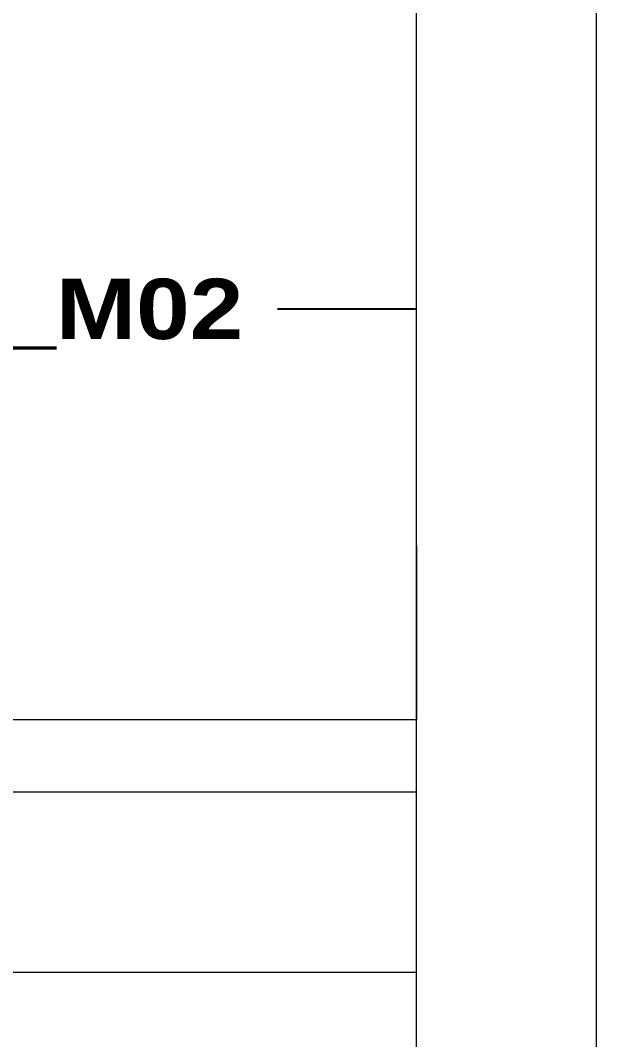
# Model space of a CAD drawing. Header units: centimetres. Extents: x 17259 to 54652, y 10858 to 53453.
# Drawn here: x 23061 to 23539, y 11703 to 12547 of the extents above; entities that cross this region are included whole.
import ezdxf
from ezdxf.enums import TextEntityAlignment as Align

# ---------------------------------------------------------------- set-up
doc = ezdxf.new("R2010")
doc.units = ezdxf.units.CM
doc.header["$MEASUREMENT"] = 0
doc.layers.add('Etiket', color=7, linetype='Continuous', lineweight=5)
for name, color, linetype in [('Etiket-Line-L', 7, 'Continuous'), ('EtIket-Line-S', 2, 'Continuous'), ('Etiket-Text-List1', 3, 'Continuous'), ('Etiket-Text-List2', 1, 'Continuous')]:
    doc.layers.add(name, color=color, linetype=linetype)
doc.styles.add('Bold', font='ariblk.ttf', dxfattribs={"height": 25.4})
doc.styles.get("Standard").update_dxf_attribs({"font": 'arial.ttf'})

# ---------------------------------------------------------------- blocks, each defined once
blk = doc.blocks.new('x5 Out Line')
at = {"lineweight": 15}
blk.add_lwpolyline([(395.797, 9.654), (395.797, 277.058), (9.654, 277.058), (9.654, 9.654)], close=True, dxfattribs=at)
at = {"layer": 'EtIket-Line-S', "lineweight": 9, "ltscale": 0.5}
blk.add_lwpolyline([(0, 0), (405.451, 0), (405.451, 286.712), (0, 286.712)], close=True, dxfattribs=at)
blk = doc.blocks.new('A$C6CDB76E5')
at = {"lineweight": 15}
for p, q in [((-196.16, 157.09), (0, 157.09)), ((0, 0), (0, 157.09)), ((-196.16, 147.28), (0, 147.28)), ((-196.16, 122.76), (0, 122.76))]:
    blk.add_line(p, q, dxfattribs=at)
at = {"layer": 'Etiket-Line-L', "lineweight": 15}
blk.add_line((0, 0), (0, 122.6), dxfattribs=at)
at = {"layer": 'Etiket-Text-List1', "lineweight": 9, "width": 0.7}
for tag, p in [('1:XXXX', (-155.99, 30.99)), ('DD/MM/YY', (-131.28, 23.64)), ('EN', (-155.99, 23.64)), ('1', (-10.35, 19.1)), ('EN', (-155.99, 16.28)), ('DD/MM/YY', (-131.28, 16.28)), ('EN', (-155.85, 8.92)), ('DD/MM/YY', (-131.28, 8.92)), ('DD/MM/YY', (-131.28, 1.57)), ('EN', (-155.7, 1.57))]:
    blk.add_attdef(tag, p, '', height=3.92, dxfattribs=at)
at = {"layer": 'Etiket-Text-List2', "lineweight": 13, "width": 0.7}
for tag, height, p in [('FOR FABRICATION', 4.9, (-94.56, 150.09)), ('CLIENT_NAME', 6.13, (-94.08, 107.67)), ('PROJECT_1', 4.9, (-94.08, 87.49)), ('PROJECT_2', 4.9, (-94.08, 79.17)), ('DRAWING_TITLE1', 6.13, (-94.08, 59.03)), ('DRAWING_TITLE2', 6.13, (-94.08, 49.9)), ('DRAWING_TITLE3', 6.13, (-94.08, 40.1)), ('LDP-X-XXX-AR-01', 6.13, (-62.01, 12.67))]:
    blk.add_attdef(tag, text='', height=height, dxfattribs=at).set_placement(p, align=Align.CENTER)

msp = doc.modelspace()

# ---------------------------------------------------------------- linework, layer by layer
at = {"color": 146, "ltscale": 50, "true_color": 0x105689}
msp.add_line((23274.19, 12307.82), (23389.26, 12307.82), dxfattribs=at)
at = {"lineweight": 0, "ltscale": 50}
for p in [(23389.26, 12111.58), (23389.26, 12111.58), (23389.26, 12111.58), (22193.49, 11967.61), (22193.49, 11967.61), (22193.49, 11967.61)]:
    msp.add_line(p, (23389.26, 11967.61), dxfattribs=at)

# ---------------------------------------------------------------- block references
at = {"layer": 'Etiket', "lineweight": 0, "xscale": 6.095870930054101, "yscale": 6.095870930054101, "zscale": 6.095870930054101}
msp.add_blockref('A$C6CDB76E5', (23389.26, 11010), dxfattribs=at)
at = {"layer": 'Etiket-Line-L', "lineweight": 0, "xscale": 15.48351216233742, "yscale": 15.48351216233742, "zscale": 15.48351216233742}
msp.add_blockref('x5 Out Line', (17260.93, 10860.53), dxfattribs=at)

# ---------------------------------------------------------------- texts
at = {"ltscale": 500, "style": 'Bold'}
msp.add_text('OTG_SCALE_MIX_M02', height=50, dxfattribs=at).set_placement((22370.65, 12307.82), align=Align.MIDDLE_LEFT)

doc.saveas('drawing.dxf')
